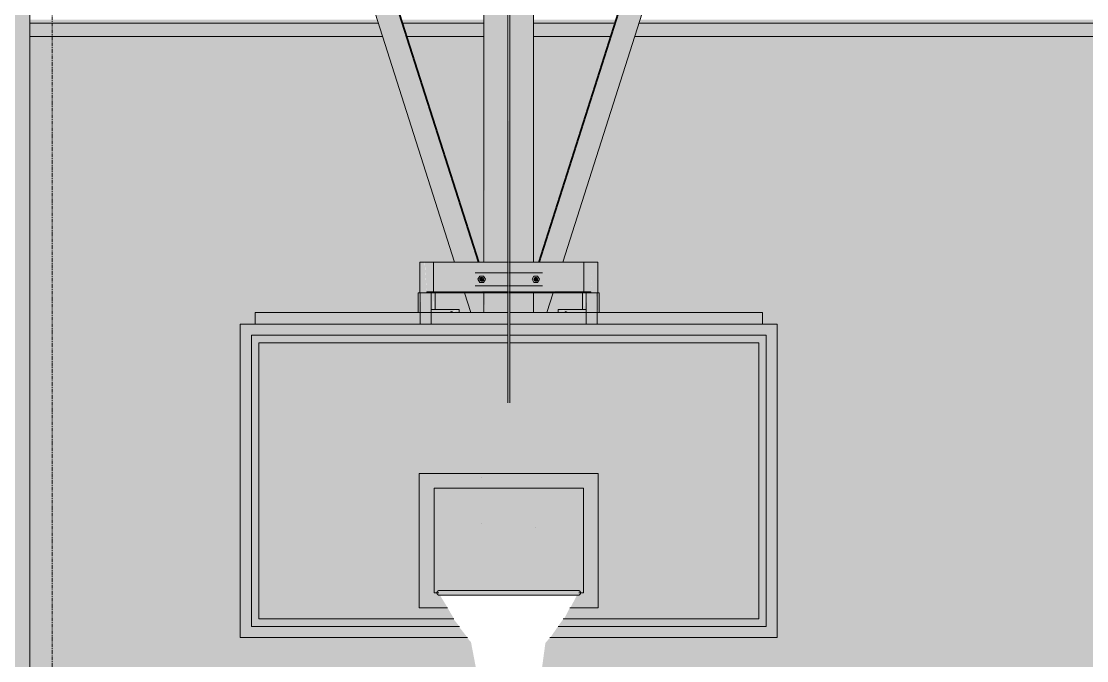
# Model space of a CAD drawing. Header units: inches. Extents: x -55396 to -733, y -290 to 853.
# Drawn here: x -13580.1 to -13437.3, y 110.9 to 196.6 of the extents above; entities that cross this region are included whole.
import ezdxf

# ---------------------------------------------------------------- set-up
doc = ezdxf.new("R2010")
doc.units = ezdxf.units.IN
doc.header["$MEASUREMENT"] = 0
doc.linetypes.add('Grid Line 1_2_', pattern=[0.875, 0.5, -0.125, 0.125, -0.125])
for name, color, linetype, lineweight in [('A-WALL-PATT', 111, 'Continuous', 25), ('L-SITE-WALL', 31, 'Continuous', 9), ('Q-SPCQ', 91, 'Continuous', 9), ('S-BEAM', 12, 'Continuous', 9), ('S-GRID', 1, 'Continuous', 9)]:
    doc.layers.add(name, color=color, linetype=linetype, lineweight=lineweight)
pattern_1 = [(90, (-37026.9, -1108), (-193, -193), [48, -145]), (180, (-37026.9, -1108), (-2e-14, -193), [96.25, -96.75]), (270, (-37123.16, -1060), (-193, -193), [48, -145]), (180, (-37026.9, -1060), (-2e-14, -193), [96.25, -96.75]), (270, (-37123.4, -1060), (-193, -193), [48, -145]), (180, (-37123.4, -1060), (-2e-14, -193), [96.25, -96.75]), (90, (-37219.66, -1108), (-193, -193), [48, -145]), (180, (-37123.4, -1108), (-2e-14, -193), [96.25, -96.75]), (90, (-37074.9, -1059.75), (-193, -193), [48, -145]), (180, (-37026.66, -1059.75), (-2e-14, -193), [48.25, -144.75]), (180, (-37026.66, -1011.75), (-2e-14, -193), [48.25, -144.75]), (90, (-37171.4, -1059.75), (-193, -193), [48, -145]), (180, (-37075.16, -1059.75), (-2e-14, -193), [96.25, -96.75]), (270, (-37075.16, -1011.75), (-193, -193), [48, -145]), (180, (-37075.16, -1011.75), (-2e-14, -193), [96.25, -96.75]), (180, (-37171.66, -1059.75), (-2e-14, -193), [48, -145]), (270, (-37171.66, -1011.75), (-193, -193), [48, -145]), (180, (-37171.66, -1011.75), (-2e-14, -193), [48, -145]), (90, (-37026.9, -1011.5), (-193, -193), [48, -145]), (180, (-37026.9, -1011.5), (-2e-14, -193), [96.25, -96.75]), (270, (-37123.16, -963.5), (-193, -193), [48, -145]), (180, (-37026.9, -963.5), (-2e-14, -193), [96.25, -96.75]), (270, (-37123.4, -963.5), (-193, -193), [48, -145]), (180, (-37123.4, -963.5), (-2e-14, -193), [96.25, -96.75]), (270, (-37219.66, -963.5), (-193, -193), [48, -145]), (180, (-37123.4, -1011.5), (-2e-14, -193), [96.25, -96.75]), (90, (-37074.9, -963.25), (-193, -193), [48, -145]), (180, (-37026.66, -963.25), (-2e-14, -193), [48.25, -144.75]), (180, (-37026.66, -915.25), (-2e-14, -193), [48.25, -144.75]), (90, (-37171.4, -963.25), (-193, -193), [48, -145]), (180, (-37075.16, -963.25), (-2e-14, -193), [96.25, -96.75]), (270, (-37075.16, -915.25), (-193, -193), [48, -145]), (180, (-37075.16, -915.25), (-2e-14, -193), [96.25, -96.75]), (180, (-37171.66, -963.25), (-2e-14, -193), [48, -145]), (270, (-37171.66, -915.25), (-193, -193), [48, -145]), (180, (-37171.66, -915.25), (-2e-14, -193), [48, -145])]

# ---------------------------------------------------------------- blocks, each defined once
blk = doc.blocks.new('Basketball_Backstop-Performance_Sports_Systems-3103-Ceiling_Hung - 27_-0_ to 27_-11 7_8_-652462-Section 6')
at = {"layer": 'Q-SPCQ'}
h = blk.add_hatch(color=256, dxfattribs=at)
h.paths.add_polyline_path([(-25625.39, 157.56), (-25625.39, 160.19), (-25628.11, 160.19), (-25627.27, 157.56)], flags=0)
h.paths.add_polyline_path([(-25626.29, 164.31), (-25663.62, 281.37), (-25665.19, 281.37), (-25666.61, 280.92), (-25629.43, 164.31)], flags=0)
for points in [[(-25626.29, 164.31), (-25626.15, 164.31), (-25663.49, 281.37), (-25663.62, 281.37), (-25626.29, 164.31)], [(-25618.19, 164.31), (-25618.06, 164.31), (-25580.73, 281.37), (-25580.86, 281.37), (-25618.19, 164.31)], [(-25622.17, 145.86), (-25622.06, 145.96), (-25622.04, 146.07), (-25622.11, 208.89), (-25622.17, 208.88), (-25622.17, 149.67)], [(-25625.92, 161.78), (-25625.62, 161.82), (-25625.58, 162.12), (-25625.92, 162.22), (-25626.02, 162.12)], [(-25618.55, 161.75), (-25618.33, 161.87), (-25618.3, 162), (-25618.48, 162.24), (-25618.73, 162.18), (-25618.8, 162), (-25618.73, 161.82)], [(-25634.29, 157.56), (-25634.05, 157.56), (-25634.11, 160.19), (-25634.3, 160.19), (-25634.3, 157.56)], [(-25634.04, 157.56), (-25633.92, 157.56), (-25633.99, 160.19), (-25634.05, 160.19), (-25634.05, 157.56)], [(-25633.92, 157.56), (-25632.67, 157.56), (-25632.67, 160.19), (-25633.92, 160.19), (-25633.92, 159.43)], [(-25632.67, 157.56), (-25632.55, 157.62), (-25632.61, 160.19), (-25632.67, 160.19), (-25632.67, 159.43)], [(-25632.3, 157.94), (-25632.3, 160.19), (-25632.55, 160.19), (-25632.55, 157.94)], [(-25632.06, 157.94), (-25632.05, 157.94), (-25632.12, 160.19), (-25632.3, 160.19), (-25632.22, 157.94), (-25632.06, 157.94)], [(-25612.1, 157.94), (-25612.05, 157.94), (-25612.11, 160.19), (-25612.3, 160.19), (-25612.22, 157.94), (-25612.11, 157.94)], [(-25612.05, 157.94), (-25611.8, 157.94), (-25611.8, 160.19), (-25612.05, 160.19), (-25612.05, 159.43)], [(-25611.67, 157.56), (-25611.74, 160.19), (-25611.8, 160.19), (-25611.73, 157.56), (-25611.7, 157.56)], [(-25610.42, 157.56), (-25610.42, 160.19), (-25611.67, 160.19), (-25611.67, 157.56)], [(-25610.3, 157.56), (-25610.3, 157.56), (-25610.36, 160.19), (-25610.42, 160.19), (-25610.36, 157.56), (-25610.31, 157.56)], [(-25610.06, 157.56), (-25610.05, 157.56), (-25610.12, 160.19), (-25610.3, 160.19), (-25610.22, 157.56), (-25610.08, 157.56)], [(-25612.79, 120), (-25612.59, 120.16), (-25612.85, 120.27), (-25613.29, 120.31), (-25614.04, 120.26), (-25617.03, 120.28), (-25617.03, 120.25), (-25619.2, 120.31), (-25621.09, 120.26), (-25623.18, 120.31), (-25625.37, 120.28), (-25626.98, 120.31), (-25629.85, 120.3), (-25631.5, 120.27), (-25631.76, 120.16), (-25631.5, 120), (-25612.85, 120)], [(-25621.17, 119.69), (-25618.26, 119.71), (-25616.56, 119.71), (-25613.51, 119.69), (-25612.85, 119.73), (-25612.59, 119.84), (-25612.85, 120), (-25631.56, 120), (-25631.76, 119.84), (-25631.5, 119.73), (-25631, 119.69), (-25629.52, 119.72), (-25627.32, 119.72), (-25625.2, 119.69), (-25625.15, 119.69), (-25623.26, 119.74), (-25621.22, 119.69)]]:
    blk.add_hatch(color=256, dxfattribs=at).paths.add_polyline_path(points, flags=0)
h = blk.add_hatch(color=256, dxfattribs=at)
h.paths.add_polyline_path([(-25622.39, 157.56), (-25622.29, 157.56), (-25622.29, 160.19), (-25625.39, 160.19), (-25625.37, 157.56), (-25623.03, 157.56)], flags=0)
h.paths.add_polyline_path([(-25622.04, 157.56), (-25618.96, 157.56), (-25618.97, 160.19), (-25622.04, 160.19), (-25622.04, 159.43)], flags=0)
h.paths.add_polyline_path([(-25621.57, 164.31), (-25618.86, 164.31), (-25618.94, 224.79), (-25619.94, 224.75), (-25622.01, 224.75), (-25621.98, 213.06), (-25621.67, 213.06), (-25621.67, 211.92), (-25621.79, 211.92), (-25621.79, 211.69), (-25621.67, 211.64), (-25621.67, 210.67), (-25621.23, 210.67), (-25621.23, 210.42), (-25621.11, 210.36), (-25621.11, 209.94), (-25621.23, 209.94), (-25621.32, 209.7), (-25621.67, 209.64), (-25621.67, 208.57), (-25621.79, 208.57), (-25621.86, 208.56), (-25621.98, 208.56), (-25622.04, 164.31)], flags=0)
h.paths.add_polyline_path([(-25622.36, 208.88), (-25622.29, 209.12), (-25622.36, 209.06)], flags=0)
h.paths.add_polyline_path([(-25623.32, 224.76), (-25623.66, 224.79), (-25623.48, 224.77)], flags=0)
h.paths.add_polyline_path([(-25625.37, 164.31), (-25622.29, 164.31), (-25622.36, 208.56), (-25622.48, 208.57), (-25622.54, 208.57), (-25622.67, 208.57), (-25622.67, 209.75), (-25623.11, 209.75), (-25623.11, 209.94), (-25623.23, 210.01), (-25623.23, 210.42), (-25623.11, 210.42), (-25623.03, 210.62), (-25622.67, 210.7), (-25622.67, 211.69), (-25622.54, 211.69), (-25622.54, 211.92), (-25622.67, 211.92), (-25622.67, 213.06), (-25622.36, 213.14), (-25622.33, 224.75), (-25625.49, 224.75), (-25625.41, 164.31), (-25625.39, 164.31)], flags=0)
h.paths.add_polyline_path([(-25621.86, 210.42), (-25621.79, 210.42), (-25621.86, 210.67)], flags=0)
h.paths.add_polyline_path([(-25622.36, 210.93), (-25622.33, 210.94), (-25622.36, 210.94)], flags=0)
h.paths.add_polyline_path([(-25622.01, 211.46), (-25621.98, 211.51), (-25622.01, 211.48)], flags=0)
h.paths.add_polyline_path([(-25622.61, 213.77), (-25622.58, 213.93), (-25622.39, 213.83)], flags=0)
h.paths.add_polyline_path([(-25621.02, 225.24), (-25620.87, 225.2), (-25620.88, 225.23)], flags=0)
h.paths.add_polyline_path([(-25619.8, 225.19), (-25618.86, 225.25), (-25618.86, 281.37), (-25621.23, 281.29), (-25621.23, 281.18), (-25621.11, 281.11), (-25621.11, 280.7), (-25621.23, 280.7), (-25621.32, 280.45), (-25621.67, 280.45), (-25621.67, 279.24), (-25621.23, 279.24), (-25621.23, 278.99), (-25621.11, 278.93), (-25621.11, 278.51), (-25621.23, 278.51), (-25621.32, 278.26), (-25621.67, 278.21), (-25621.67, 277.14), (-25621.79, 277.14), (-25621.86, 277.13), (-25621.98, 277.13), (-25622.01, 225.25), (-25619.83, 225.2)], flags=0)
h.paths.add_polyline_path([(-25622.36, 277.45), (-25622.33, 277.63), (-25622.36, 277.63)], flags=0)
h.paths.add_polyline_path([(-25623.66, 225.19), (-25622.33, 225.25), (-25622.36, 277.13), (-25622.48, 277.14), (-25622.54, 277.14), (-25622.67, 277.14), (-25622.67, 278.31), (-25623.11, 278.31), (-25623.11, 278.51), (-25623.23, 278.57), (-25623.23, 278.99), (-25623.11, 279.06), (-25623.02, 279.19), (-25622.67, 279.19), (-25622.67, 280.43), (-25623.11, 280.43), (-25623.11, 280.7), (-25623.23, 280.76), (-25623.23, 281.18), (-25623.11, 281.19), (-25623.11, 281.37), (-25625.49, 281.37), (-25625.45, 225.23), (-25624.85, 225.23), (-25623.56, 225.2)], flags=0)
h.paths.add_polyline_path([(-25622.54, 278.99), (-25622.48, 279.06), (-25622.54, 278.99)], flags=0)
h.paths.add_polyline_path([(-25621.86, 278.99), (-25621.79, 279.06), (-25621.86, 279.06)], flags=0)
h.paths.add_polyline_path([(-25622.36, 279.5), (-25622.32, 279.58), (-25622.36, 279.51)], flags=0)
h.paths.add_polyline_path([(-25622.02, 280.02), (-25621.98, 280.08), (-25622.02, 280.05)], flags=0)
h = blk.add_hatch(color=256, dxfattribs=at)
h.paths.add_polyline_path([(-25617.08, 157.56), (-25616.24, 160.19), (-25618.96, 160.19), (-25618.96, 157.56)], flags=0)
h.paths.add_polyline_path([(-25618.06, 164.31), (-25614.92, 164.31), (-25577.74, 280.92), (-25579.16, 281.37), (-25580.73, 281.37), (-25618.06, 164.31)], flags=0)
h = blk.add_hatch(color=256, dxfattribs=at)
h.paths.add_polyline_path([(-25622.17, 208.89), (-25622.23, 209.06), (-25622.23, 209.01), (-25622.17, 208.9)], flags=0)
h.paths.add_polyline_path([(-25622.17, 145.86), (-25622.23, 208.89), (-25622.29, 208.88), (-25622.23, 145.88), (-25622.2, 145.86)], flags=0)
h = blk.add_hatch(color=256, dxfattribs=at)
h.paths.add_polyline_path([(-25633.42, 164.31), (-25633.17, 160.31), (-25632.24, 160.31), (-25632.27, 164.31), (-25633.17, 164.31)], flags=0)
h.paths.add_polyline_path([(-25634.01, 160.19), (-25633.17, 160.19), (-25633.45, 164.31), (-25634.11, 164.31), (-25634.03, 160.19)], flags=0)
h = blk.add_hatch(color=256, dxfattribs=at)
h.paths.add_polyline_path([(-25612.11, 160.44), (-25612.11, 164.31), (-25622.04, 164.31), (-25622.04, 160.44), (-25612.24, 160.44)], flags=0)
h.paths.add_polyline_path([(-25629.52, 160.44), (-25622.29, 160.44), (-25622.29, 164.31), (-25632.24, 164.31), (-25632.24, 160.44)], flags=0)
h.paths.add_polyline_path([(-25618.3, 161.56), (-25618.3, 161.89), (-25618.04, 162), (-25618.19, 161.75)], flags=0)
h.paths.add_polyline_path([(-25618.77, 161.56), (-25618.73, 161.62), (-25618.55, 161.75), (-25618.33, 161.56)], flags=0)
h.paths.add_polyline_path([(-25625.55, 161.56), (-25626.02, 161.59), (-25625.8, 161.75), (-25625.58, 161.59)], flags=0)
h.paths.add_polyline_path([(-25625.58, 162.12), (-25625.62, 161.82), (-25625.94, 161.84), (-25626.02, 162.12), (-25625.85, 162.2)], flags=0)
h.paths.add_polyline_path([(-25626.3, 162), (-25626.02, 161.87), (-25626.05, 161.56), (-25626.16, 161.75)], flags=0)
h.paths.add_polyline_path([(-25626.05, 162.44), (-25626.02, 162.12), (-25626.3, 162), (-25626.16, 162.25)], flags=0)
h.paths.add_polyline_path([(-25625.55, 162.44), (-25625.8, 162.25), (-25626.02, 162.44), (-25625.58, 162.44)], flags=0)
h.paths.add_polyline_path([(-25625.29, 162), (-25625.58, 162.12), (-25625.55, 162.44), (-25625.44, 162.25)], flags=0)
h.paths.add_polyline_path([(-25625.55, 161.56), (-25625.58, 161.87), (-25625.29, 162), (-25625.44, 161.75)], flags=0)
h.paths.add_polyline_path([(-25619.05, 162), (-25618.8, 162.42), (-25618.8, 162.11), (-25618.96, 162.04)], flags=0)
h.paths.add_polyline_path([(-25618.8, 161.56), (-25619.05, 162), (-25618.77, 161.82), (-25618.78, 161.75)], flags=0)
h.paths.add_polyline_path([(-25618.55, 161.75), (-25618.77, 161.92), (-25618.77, 162.08), (-25618.73, 162.18), (-25618.48, 162.24), (-25618.3, 162), (-25618.42, 161.82), (-25618.52, 161.77)], flags=0)
h.paths.add_polyline_path([(-25618.3, 162.44), (-25618.55, 162.25), (-25618.77, 162.44), (-25618.33, 162.44)], flags=0)
h.paths.add_polyline_path([(-25618.04, 162), (-25618.33, 162.12), (-25618.3, 162.44), (-25618.19, 162.25)], flags=0)
h = blk.add_hatch(color=256, dxfattribs=at)
h.paths.add_polyline_path([(-25610.93, 164.31), (-25612.11, 164.31), (-25612.08, 160.31), (-25611.17, 160.31)], flags=0)
h.paths.add_polyline_path([(-25610.27, 160.19), (-25610.24, 160.19), (-25610.32, 164.31), (-25610.93, 164.31), (-25611.17, 160.19), (-25610.3, 160.19)], flags=0)
h = blk.add_hatch(color=256, dxfattribs=at)
h.paths.add_polyline_path([(-25618.3, 162.44), (-25618.8, 162.44), (-25618.55, 162.25)], flags=0)
h.paths.add_polyline_path([(-25618.04, 162), (-25618.3, 162.42), (-25618.3, 162.11)], flags=0)
h.paths.add_polyline_path([(-25618.3, 161.56), (-25618.04, 162), (-25618.33, 161.82), (-25618.3, 161.58)], flags=0)
h.paths.add_polyline_path([(-25618.3, 161.56), (-25618.55, 161.75), (-25618.73, 161.56), (-25618.33, 161.56)], flags=0)
h.paths.add_polyline_path([(-25626.05, 161.56), (-25625.55, 161.56), (-25625.8, 161.75)], flags=0)
h.paths.add_polyline_path([(-25626.05, 162.44), (-25625.8, 162.25), (-25625.55, 162.44)], flags=0)
h.paths.add_polyline_path([(-25626.3, 162), (-25626.02, 162.12), (-25626.05, 162.44), (-25626.23, 162.12)], flags=0)
h.paths.add_polyline_path([(-25626.05, 161.56), (-25626.02, 161.87), (-25626.3, 162), (-25626.18, 161.78)], flags=0)
h.paths.add_polyline_path([(-25618.8, 161.56), (-25618.8, 161.89), (-25619.05, 162), (-25618.95, 161.82)], flags=0)
h.paths.add_polyline_path([(-25625.55, 161.56), (-25625.29, 162), (-25625.58, 161.87), (-25625.57, 161.78)], flags=0)
h.paths.add_polyline_path([(-25619.05, 162), (-25618.77, 162.16), (-25618.8, 162.44), (-25619.02, 162.06)], flags=0)
h.paths.add_polyline_path([(-25625.29, 162), (-25625.55, 162.44), (-25625.58, 162.12)], flags=0)
h = blk.add_hatch(color=256, dxfattribs=at)
h.paths.add_polyline_path([(-25632.06, 160.19), (-25622.29, 160.19), (-25622.29, 160.31), (-25633.17, 160.31), (-25633.17, 160.19), (-25632.06, 160.19)], flags=0)
h.paths.add_polyline_path([(-25622.04, 160.19), (-25611.17, 160.19), (-25611.17, 160.31), (-25622.04, 160.31)], flags=0)
h = blk.add_hatch(color=256, dxfattribs=at)
h.paths.add_polyline_path([(-25620.88, 160.31), (-25612.11, 160.38), (-25612.11, 160.44), (-25622.04, 160.36), (-25622.04, 160.31)], flags=0)
h.paths.add_polyline_path([(-25625.2, 160.31), (-25622.29, 160.39), (-25622.29, 160.44), (-25632.24, 160.35), (-25632.24, 160.31), (-25629.52, 160.31)], flags=0)
h = blk.add_hatch(color=256, dxfattribs=at)
h.paths.add_polyline_path([(-25656.17, 156), (-25622.29, 156), (-25622.29, 157.56), (-25656.17, 157.56)], flags=0)
h.paths.add_polyline_path([(-25593.09, 156), (-25588.17, 156), (-25588.17, 157.56), (-25622.04, 157.56), (-25622.04, 156), (-25594.17, 156)], flags=0)
h = blk.add_hatch(color=256, dxfattribs=at)
h.paths.add_polyline_path([(-25628.8, 157.94), (-25629.68, 157.62), (-25629.52, 157.56), (-25628.8, 157.56)], flags=0)
h.paths.add_polyline_path([(-25632.55, 157.56), (-25629.98, 157.62), (-25629.89, 157.68), (-25628.8, 157.94), (-25632.55, 157.94)], flags=0)
h.paths.add_polyline_path([(-25611.8, 157.56), (-25611.8, 157.94), (-25615.55, 157.94), (-25613.8, 157.56), (-25612.24, 157.56)], flags=0)
h.paths.add_polyline_path([(-25614.71, 157.56), (-25614.57, 157.68), (-25615.55, 157.94), (-25615.55, 157.56), (-25614.8, 157.56)], flags=0)
h = blk.add_hatch(color=256, dxfattribs=at)
h.paths.add_polyline_path([(-25658.17, 114), (-25627.7, 114), (-25628.87, 115.5), (-25656.67, 115.5), (-25656.67, 154.5), (-25622.29, 154.55), (-25622.29, 156), (-25658.17, 156), (-25658.17, 115.49)], flags=0)
h.paths.add_polyline_path([(-25612.24, 114), (-25586.17, 114), (-25586.17, 156), (-25622.04, 156), (-25622.04, 154.5), (-25587.67, 154.5), (-25587.67, 115.5), (-25615.58, 115.49), (-25616.6, 114), (-25614.7, 114)], flags=0)
h = blk.add_hatch(color=256, dxfattribs=at)
h.paths.add_polyline_path([(-25612.24, 115.5), (-25587.67, 115.5), (-25587.67, 154.5), (-25622.04, 154.5), (-25622.04, 153.5), (-25588.67, 153.5), (-25588.67, 116.5), (-25614.86, 116.5), (-25615.57, 115.5), (-25613.93, 115.5)], flags=0)
h.paths.add_polyline_path([(-25633.84, 115.5), (-25628.78, 115.5), (-25629.59, 116.5), (-25655.67, 116.5), (-25655.67, 153.5), (-25622.29, 153.5), (-25622.29, 154.5), (-25656.67, 154.5), (-25656.67, 115.5), (-25638.16, 115.5)], flags=0)
h.paths.add_polyline_path([(-25630.5, 118), (-25630.37, 118.01), (-25631.42, 119.72), (-25631.61, 119.78), (-25631.76, 119.84), (-25631.56, 120), (-25632.17, 120), (-25632.17, 134), (-25612.17, 134), (-25612.24, 120), (-25612.73, 119.95), (-25612.59, 119.84), (-25613.09, 119.58), (-25613.9, 118), (-25610.17, 118), (-25610.17, 136), (-25634.17, 136), (-25634.17, 118), (-25630.56, 118)], flags=0)
h = blk.add_hatch(color=256, dxfattribs=at)
h.paths.add_polyline_path([(-25655.67, 116.5), (-25629.52, 116.54), (-25630, 117.35), (-25630.37, 118), (-25634.17, 118), (-25634.17, 136), (-25610.17, 136), (-25610.17, 118), (-25613.98, 118), (-25614.76, 116.5), (-25588.67, 116.5), (-25588.67, 153.5), (-25622.04, 153.5), (-25622.11, 145.88), (-25622.23, 145.88), (-25622.29, 146.07), (-25622.29, 153.5), (-25655.67, 153.5), (-25655.67, 125.25)], flags=0)
h.paths.add_polyline_path([(-25612.59, 120), (-25612.17, 120), (-25612.24, 134), (-25632.17, 134), (-25632.17, 120), (-25631.56, 120), (-25631.76, 120.16), (-25631.25, 120.29), (-25630.24, 120.31), (-25618.27, 120.31), (-25612.79, 120.24), (-25612.64, 120.12), (-25612.72, 120)], flags=0)
for p, q in [((-25626.29, 164.31), (-25663.62, 281.37)), ((-25626.15, 164.31), (-25663.49, 281.37)), ((-25580.86, 281.37), (-25618.19, 164.31)), ((-25618.06, 164.31), (-25580.73, 281.37)), ((-25629.43, 164.31), (-25666.61, 280.92)), ((-25614.92, 164.31), (-25577.74, 280.92)), ((-25625.49, 224.84), (-25625.49, 164.31)), ((-25618.86, 164.31), (-25618.86, 224.84)), ((-25622.29, 208.89), (-25622.29, 145.46)), ((-25622.04, 145.46), (-25622.04, 208.89)), ((-25634.11, 164.31), (-25634.11, 160.19)), ((-25634.11, 164.31), (-25632.24, 164.31)), ((-25632.24, 160.31), (-25632.24, 164.31)), ((-25622.22, 164.31), (-25632.24, 164.31)), ((-25612.11, 164.31), (-25622.12, 164.31)), ((-25612.11, 164.31), (-25612.11, 160.31)), ((-25612.11, 164.31), (-25610.24, 164.31)), ((-25610.24, 160.19), (-25610.24, 164.31)), ((-25622.22, 162.87), (-25626.67, 162.87)), ((-25617.67, 162.87), (-25622.12, 162.87)), ((-25626.05, 162.44), (-25626.3, 162)), ((-25626.3, 162), (-25626.05, 161.56)), ((-25625.55, 162.44), (-25626.05, 162.44)), ((-25626.05, 161.56), (-25625.55, 161.56)), ((-25625.29, 162), (-25625.55, 162.44)), ((-25625.55, 161.56), (-25625.29, 162)), ((-25618.8, 162.44), (-25619.05, 162)), ((-25619.05, 162), (-25618.8, 161.56)), ((-25618.3, 162.44), (-25618.8, 162.44)), ((-25618.8, 161.56), (-25618.3, 161.56)), ((-25618.04, 162), (-25618.3, 162.44)), ((-25618.3, 161.56), (-25618.04, 162)), ((-25634.3, 160.19), (-25634.3, 157.56)), ((-25634.3, 160.19), (-25634.05, 160.19)), ((-25634.05, 160.19), (-25634.05, 156)), ((-25634.05, 160.19), (-25633.92, 160.19)), ((-25633.92, 160.19), (-25632.67, 160.19)), ((-25633.17, 160.19), (-25633.17, 160.31)), ((-25622.22, 160.31), (-25633.17, 160.31)), ((-25632.67, 160.19), (-25632.55, 160.19)), ((-25632.57, 160.19), (-25632.3, 160.19)), ((-25632.55, 156), (-25632.55, 160.19)), ((-25632.3, 160.19), (-25632.06, 160.19)), ((-25622.22, 160.19), (-25632.06, 160.19)), ((-25632.05, 157.94), (-25632.05, 160.19)), ((-25627.27, 157.56), (-25628.11, 160.19)), ((-25626.67, 161.12), (-25622.22, 161.12)), ((-25625.49, 160.19), (-25625.49, 157.56)), ((-25622.12, 161.12), (-25617.67, 161.12)), ((-25611.17, 160.31), (-25622.12, 160.31)), ((-25612.29, 160.19), (-25622.12, 160.19)), ((-25618.86, 157.56), (-25618.86, 160.19)), ((-25617.08, 157.56), (-25616.24, 160.19)), ((-25612.3, 160.19), (-25612.3, 157.94)), ((-25612.29, 160.19), (-25612.05, 160.19)), ((-25612.05, 160.19), (-25611.78, 160.19)), ((-25611.8, 160.19), (-25611.8, 156)), ((-25611.8, 160.19), (-25611.67, 160.19)), ((-25611.67, 160.19), (-25610.42, 160.19)), ((-25611.17, 160.31), (-25611.17, 160.19)), ((-25610.42, 160.19), (-25610.3, 160.19)), ((-25610.3, 160.19), (-25610.05, 160.19)), ((-25610.3, 156), (-25610.3, 160.19)), ((-25610.05, 157.56), (-25610.05, 160.19)), ((-25656.17, 156), (-25656.17, 157.56)), ((-25656.17, 157.56), (-25622.25, 157.56)), ((-25628.8, 157.94), (-25632.55, 157.94)), ((-25632.55, 157.94), (-25632.55, 157.56)), ((-25628.8, 157.56), (-25628.8, 157.94)), ((-25622.09, 157.56), (-25588.17, 157.56)), ((-25615.55, 157.94), (-25615.55, 157.56)), ((-25611.8, 157.94), (-25615.55, 157.94)), ((-25611.8, 157.56), (-25611.8, 157.94)), ((-25588.17, 157.56), (-25588.17, 156)), ((-25622.25, 156), (-25658.17, 156)), ((-25658.17, 156), (-25658.17, 114)), ((-25586.17, 156), (-25622.09, 156)), ((-25586.17, 114), (-25586.17, 156)), ((-25656.67, 115.5), (-25656.67, 154.5)), ((-25656.67, 154.5), (-25622.25, 154.5)), ((-25622.25, 154.5), (-25656.67, 154.5)), ((-25656.67, 154.5), (-25656.67, 115.5)), ((-25622.09, 154.5), (-25587.67, 154.5)), ((-25587.67, 154.5), (-25622.09, 154.5)), ((-25587.67, 154.5), (-25587.67, 115.5)), ((-25587.67, 115.5), (-25587.67, 154.5)), ((-25622.25, 153.5), (-25655.67, 153.5)), ((-25655.67, 153.5), (-25655.67, 116.5)), ((-25655.67, 116.5), (-25655.67, 153.5)), ((-25655.67, 153.5), (-25622.25, 153.5)), ((-25588.67, 153.5), (-25622.09, 153.5)), ((-25622.09, 153.5), (-25588.67, 153.5)), ((-25588.67, 116.5), (-25588.67, 153.5)), ((-25588.67, 153.5), (-25588.67, 116.5)), ((-25634.17, 118), (-25634.17, 136)), ((-25634.17, 136), (-25610.17, 136)), ((-25610.17, 136), (-25634.17, 136)), ((-25634.17, 136), (-25634.17, 118)), ((-25618.56, 135.94), (-25618.55, 135.94)), ((-25610.17, 136), (-25610.17, 118)), ((-25610.17, 118), (-25610.17, 136)), ((-25625.79, 135.44), (-25625.8, 135.44)), ((-25612.17, 134), (-25632.17, 134)), ((-25632.17, 134), (-25632.17, 120)), ((-25632.17, 120), (-25632.17, 134)), ((-25632.17, 134), (-25612.17, 134)), ((-25612.17, 120), (-25612.17, 134)), ((-25612.17, 134), (-25612.17, 120)), ((-25625.79, 129.25), (-25625.8, 129.25)), ((-25618.56, 128.75), (-25618.55, 128.75)), ((-25632.17, 120), (-25631.56, 120)), ((-25631.56, 120), (-25632.17, 120)), ((-25626.67, 120.31), (-25625.3, 120.31)), ((-25625.42, 120.31), (-25625.67, 120.31)), ((-25625.67, 120.3), (-25625.67, 120.31)), ((-25625.3, 120.31), (-25619.05, 120.31)), ((-25619.05, 120.31), (-25617.67, 120.31)), ((-25618.67, 120.31), (-25618.92, 120.31)), ((-25618.67, 120.31), (-25618.67, 120.3)), ((-25612.79, 120), (-25612.17, 120)), ((-25612.17, 120), (-25612.79, 120)), ((-25630.37, 118), (-25634.17, 118)), ((-25634.17, 118), (-25630.37, 118)), ((-25610.17, 118), (-25613.98, 118)), ((-25613.98, 118), (-25610.17, 118)), ((-25655.67, 116.5), (-25629.52, 116.5)), ((-25629.52, 116.5), (-25655.67, 116.5)), ((-25614.86, 116.5), (-25588.67, 116.5)), ((-25588.67, 116.5), (-25614.86, 116.5)), ((-25628.78, 115.5), (-25656.67, 115.5)), ((-25656.67, 115.5), (-25628.78, 115.5)), ((-25587.67, 115.5), (-25615.57, 115.5)), ((-25615.57, 115.5), (-25587.67, 115.5)), ((-25658.17, 114), (-25627.69, 114)), ((-25616.65, 114), (-25586.17, 114))]:
    blk.add_line(p, q, dxfattribs=at)
at = {"layer": 'Q-SPCQ', "flags": 128}
for points in [[(-25625.86, 162.24), (-25625.85, 162.24), (-25625.84, 162.25), (-25625.83, 162.25), (-25625.82, 162.25), (-25625.81, 162.25), (-25625.8, 162.25), (-25625.8, 162.25)], [(-25625.8, 161.75), (-25625.81, 161.75), (-25625.82, 161.75), (-25625.83, 161.75), (-25625.84, 161.75), (-25625.85, 161.75), (-25625.86, 161.76)], [(-25625.8, 162.25), (-25625.8, 162.25), (-25625.79, 162.25), (-25625.77, 162.25)], [(-25625.78, 161.75), (-25625.79, 161.75), (-25625.8, 161.75), (-25625.8, 161.75)], [(-25618.57, 162.25), (-25618.56, 162.25), (-25618.55, 162.25), (-25618.55, 162.25)], [(-25618.55, 161.75), (-25618.55, 161.75), (-25618.56, 161.75)], [(-25618.55, 162.25), (-25618.54, 162.25), (-25618.53, 162.25), (-25618.52, 162.25), (-25618.51, 162.25), (-25618.5, 162.25), (-25618.49, 162.24)], [(-25618.51, 161.75), (-25618.52, 161.75), (-25618.53, 161.75), (-25618.54, 161.75), (-25618.55, 161.75), (-25618.55, 161.75)], [(-25631.8, 120), (-25631.8, 120.01), (-25631.8, 120.02), (-25631.8, 120.04), (-25631.79, 120.05), (-25631.79, 120.06), (-25631.79, 120.07), (-25631.79, 120.09), (-25631.78, 120.1), (-25631.78, 120.11), (-25631.77, 120.12), (-25631.77, 120.13), (-25631.76, 120.14), (-25631.76, 120.16), (-25631.75, 120.17), (-25631.74, 120.18), (-25631.74, 120.19), (-25631.73, 120.2), (-25631.72, 120.21), (-25631.71, 120.22), (-25631.7, 120.22), (-25631.7, 120.23), (-25631.69, 120.24), (-25631.68, 120.25), (-25631.67, 120.26), (-25631.66, 120.26), (-25631.64, 120.27), (-25631.63, 120.28), (-25631.62, 120.28), (-25631.61, 120.29), (-25631.6, 120.29), (-25631.59, 120.3), (-25631.58, 120.3), (-25631.56, 120.3), (-25631.55, 120.31), (-25631.54, 120.31), (-25631.53, 120.31), (-25631.51, 120.31), (-25631.5, 120.31), (-25631.49, 120.31), (-25631.49, 120.31)], [(-25631.49, 119.69), (-25631.5, 119.69), (-25631.51, 119.69), (-25631.52, 119.69), (-25631.54, 119.69), (-25631.55, 119.69), (-25631.56, 119.7), (-25631.57, 119.7), (-25631.58, 119.7), (-25631.6, 119.71), (-25631.61, 119.71), (-25631.62, 119.72), (-25631.63, 119.72), (-25631.64, 119.73), (-25631.65, 119.74), (-25631.66, 119.74), (-25631.67, 119.75), (-25631.68, 119.76), (-25631.69, 119.77), (-25631.7, 119.77), (-25631.71, 119.78), (-25631.72, 119.79), (-25631.73, 119.8), (-25631.74, 119.81), (-25631.74, 119.82), (-25631.75, 119.83), (-25631.76, 119.84), (-25631.76, 119.85), (-25631.77, 119.86), (-25631.77, 119.88), (-25631.78, 119.89), (-25631.78, 119.9), (-25631.79, 119.91), (-25631.79, 119.92), (-25631.79, 119.93), (-25631.79, 119.95), (-25631.8, 119.96), (-25631.8, 119.97), (-25631.8, 119.98), (-25631.8, 120), (-25631.8, 120)], [(-25612.86, 120.31), (-25612.87, 120.31), (-25612.89, 120.31), (-25612.93, 120.31), (-25612.98, 120.31), (-25613.05, 120.31), (-25613.13, 120.31), (-25613.22, 120.31), (-25613.33, 120.31), (-25613.46, 120.31), (-25613.6, 120.31), (-25613.75, 120.31), (-25613.91, 120.31), (-25614.09, 120.31), (-25614.28, 120.31), (-25614.49, 120.31), (-25614.7, 120.31), (-25614.93, 120.31), (-25615.17, 120.31), (-25615.42, 120.31), (-25615.69, 120.31), (-25615.96, 120.31), (-25616.24, 120.31), (-25616.53, 120.31), (-25616.83, 120.31), (-25617.14, 120.31), (-25617.46, 120.31), (-25617.78, 120.31), (-25618.12, 120.31), (-25618.46, 120.31), (-25618.8, 120.31), (-25619.15, 120.31), (-25619.5, 120.31), (-25619.86, 120.31), (-25620.23, 120.31), (-25620.59, 120.31), (-25620.96, 120.31), (-25621.33, 120.31), (-25621.7, 120.31), (-25622.07, 120.31), (-25622.45, 120.31), (-25622.82, 120.31), (-25623.19, 120.31), (-25623.56, 120.31), (-25623.93, 120.31), (-25624.29, 120.31), (-25624.65, 120.31), (-25625.01, 120.31), (-25625.36, 120.31), (-25625.71, 120.31), (-25626.05, 120.31), (-25626.38, 120.31), (-25626.71, 120.31), (-25627.04, 120.31), (-25627.35, 120.31), (-25627.65, 120.31), (-25627.95, 120.31), (-25628.24, 120.31), (-25628.52, 120.31), (-25628.78, 120.31), (-25629.04, 120.31), (-25629.29, 120.31), (-25629.52, 120.31), (-25629.74, 120.31), (-25629.96, 120.31), (-25630.15, 120.31), (-25630.34, 120.31), (-25630.51, 120.31), (-25630.67, 120.31), (-25630.82, 120.31), (-25630.95, 120.31), (-25631.07, 120.31), (-25631.17, 120.31), (-25631.26, 120.31), (-25631.33, 120.31), (-25631.39, 120.31), (-25631.44, 120.31), (-25631.47, 120.31), (-25631.48, 120.31), (-25631.49, 120.31)], [(-25631.49, 120.31), (-25631.48, 120.31), (-25631.46, 120.31), (-25631.42, 120.31), (-25631.37, 120.31), (-25631.3, 120.31), (-25631.22, 120.31), (-25631.12, 120.31), (-25631.01, 120.31), (-25630.89, 120.31), (-25630.75, 120.31), (-25630.6, 120.31), (-25630.43, 120.31), (-25630.26, 120.31), (-25630.06, 120.31), (-25629.86, 120.31), (-25629.64, 120.31), (-25629.42, 120.31), (-25629.18, 120.31), (-25628.92, 120.31), (-25628.66, 120.31), (-25628.39, 120.31), (-25628.11, 120.31), (-25627.82, 120.31), (-25627.51, 120.31), (-25627.21, 120.31), (-25626.89, 120.31), (-25626.56, 120.31), (-25626.23, 120.31), (-25625.89, 120.31), (-25625.55, 120.31), (-25625.2, 120.31), (-25624.84, 120.31), (-25624.49, 120.31), (-25624.12, 120.31), (-25623.76, 120.31), (-25623.39, 120.31), (-25623.02, 120.31), (-25622.65, 120.31), (-25622.27, 120.31), (-25621.9, 120.31), (-25621.53, 120.31), (-25621.16, 120.31), (-25620.79, 120.31), (-25620.42, 120.31), (-25620.06, 120.31), (-25619.7, 120.31), (-25619.34, 120.31), (-25618.99, 120.31), (-25618.64, 120.31), (-25618.3, 120.31), (-25617.96, 120.31), (-25617.63, 120.31), (-25617.31, 120.31), (-25617, 120.31), (-25616.69, 120.31), (-25616.4, 120.31), (-25616.11, 120.31), (-25615.83, 120.31), (-25615.56, 120.31), (-25615.31, 120.31), (-25615.06, 120.31), (-25614.83, 120.31), (-25614.6, 120.31), (-25614.39, 120.31), (-25614.19, 120.31), (-25614.01, 120.31), (-25613.84, 120.31), (-25613.68, 120.31), (-25613.53, 120.31), (-25613.4, 120.31), (-25613.28, 120.31), (-25613.18, 120.31), (-25613.09, 120.31), (-25613.01, 120.31), (-25612.95, 120.31), (-25612.91, 120.31), (-25612.88, 120.31), (-25612.86, 120.31), (-25612.86, 120.31)], [(-25612.86, 120.31), (-25612.85, 120.31), (-25612.84, 120.31), (-25612.82, 120.31), (-25612.81, 120.31), (-25612.8, 120.31), (-25612.79, 120.3), (-25612.78, 120.3), (-25612.76, 120.3), (-25612.75, 120.29), (-25612.74, 120.29), (-25612.73, 120.28), (-25612.72, 120.28), (-25612.71, 120.27), (-25612.7, 120.26), (-25612.68, 120.26), (-25612.67, 120.25), (-25612.66, 120.24), (-25612.66, 120.23), (-25612.65, 120.23), (-25612.64, 120.22), (-25612.63, 120.21), (-25612.62, 120.2), (-25612.61, 120.19), (-25612.61, 120.18), (-25612.6, 120.17), (-25612.59, 120.16), (-25612.59, 120.15), (-25612.58, 120.14), (-25612.57, 120.12), (-25612.57, 120.11), (-25612.57, 120.1), (-25612.56, 120.09), (-25612.56, 120.08), (-25612.56, 120.07), (-25612.55, 120.05), (-25612.55, 120.04), (-25612.55, 120.03), (-25612.55, 120.02), (-25612.55, 120), (-25612.55, 120)], [(-25612.55, 120), (-25612.55, 119.99), (-25612.55, 119.98), (-25612.55, 119.96), (-25612.55, 119.95), (-25612.56, 119.94), (-25612.56, 119.93), (-25612.56, 119.91), (-25612.56, 119.9), (-25612.57, 119.89), (-25612.57, 119.88), (-25612.58, 119.87), (-25612.58, 119.86), (-25612.59, 119.84), (-25612.6, 119.83), (-25612.6, 119.82), (-25612.61, 119.81), (-25612.62, 119.8), (-25612.63, 119.79), (-25612.63, 119.78), (-25612.64, 119.78), (-25612.65, 119.77), (-25612.66, 119.76), (-25612.67, 119.75), (-25612.68, 119.74), (-25612.69, 119.74), (-25612.7, 119.73), (-25612.71, 119.72), (-25612.73, 119.72), (-25612.74, 119.71), (-25612.75, 119.71), (-25612.76, 119.7), (-25612.77, 119.7), (-25612.78, 119.7), (-25612.8, 119.69), (-25612.81, 119.69), (-25612.82, 119.69), (-25612.83, 119.69), (-25612.85, 119.69), (-25612.86, 119.69), (-25612.86, 119.69)], [(-25631.49, 119.69), (-25631.48, 119.69), (-25631.46, 119.69), (-25631.42, 119.69), (-25631.37, 119.69), (-25631.3, 119.69), (-25631.22, 119.69), (-25631.12, 119.69), (-25631.01, 119.69), (-25630.89, 119.69), (-25630.75, 119.69), (-25630.6, 119.69), (-25630.43, 119.69), (-25630.26, 119.69), (-25630.06, 119.69), (-25629.86, 119.69), (-25629.64, 119.69), (-25629.42, 119.69), (-25629.18, 119.69), (-25628.92, 119.69), (-25628.66, 119.69), (-25628.39, 119.69), (-25628.11, 119.69), (-25627.82, 119.69), (-25627.51, 119.69), (-25627.21, 119.69), (-25626.89, 119.69), (-25626.56, 119.69), (-25626.23, 119.69), (-25625.89, 119.69), (-25625.55, 119.69), (-25625.2, 119.69), (-25624.84, 119.69), (-25624.49, 119.69), (-25624.12, 119.69), (-25623.76, 119.69), (-25623.39, 119.69), (-25623.02, 119.69), (-25622.65, 119.69), (-25622.27, 119.69), (-25621.9, 119.69), (-25621.53, 119.69), (-25621.16, 119.69), (-25620.79, 119.69), (-25620.42, 119.69), (-25620.06, 119.69), (-25619.7, 119.69), (-25619.34, 119.69), (-25618.99, 119.69), (-25618.64, 119.69), (-25618.3, 119.69), (-25617.96, 119.69), (-25617.63, 119.69), (-25617.31, 119.69), (-25617, 119.69), (-25616.69, 119.69), (-25616.4, 119.69), (-25616.11, 119.69), (-25615.83, 119.69), (-25615.56, 119.69), (-25615.31, 119.69), (-25615.06, 119.69), (-25614.83, 119.69), (-25614.6, 119.69), (-25614.39, 119.69), (-25614.19, 119.69), (-25614.01, 119.69), (-25613.84, 119.69), (-25613.68, 119.69), (-25613.53, 119.69), (-25613.4, 119.69), (-25613.28, 119.69), (-25613.18, 119.69), (-25613.09, 119.69), (-25613.01, 119.69), (-25612.95, 119.69), (-25612.91, 119.69), (-25612.88, 119.69), (-25612.86, 119.69), (-25612.86, 119.69)], [(-25631.26, 119.69), (-25631.33, 119.69), (-25631.39, 119.69), (-25631.44, 119.69), (-25631.47, 119.69), (-25631.48, 119.69), (-25631.49, 119.69)], [(-25612.86, 119.69), (-25612.87, 119.69), (-25612.89, 119.69), (-25612.93, 119.69), (-25612.98, 119.69), (-25613.05, 119.69), (-25613.13, 119.69)]]:
    blk.add_lwpolyline(points, dxfattribs=at)
at = {"layer": 'Q-SPCQ'}
for centre, radius, start, end in [((-25625.8, 162), 0.25, 0, 180), ((-25625.8, 162), 0.25, 150, 225), ((-25625.8, 162), 0.25, 180, 0), ((-25625.8, 162), 0.25, 90, 120), ((-25625.8, 162), 0.25, 240, 270), ((-25625.8, 162), 0.25, 45, 90), ((-25625.8, 162), 0.25, 270, 300), ((-25625.8, 162), 0.25, 330, 30), ((-25618.55, 162), 0.25, 0, 180), ((-25618.55, 162), 0.25, 180, 0), ((-25618.55, 162), 0.25, 90, 105), ((-25618.55, 162), 0.25, 75, 90), ((-25618.55, 162), 0.25, 15, 60), ((-25629.83, 157.47), 0.219, 30, 150), ((-25614.52, 157.47), 0.219, 30, 150)]:
    blk.add_arc(centre, radius, start, end, dxfattribs=at)
blk = doc.blocks.new('columns and girder2 - one-1334686-Section 6')
at = {"layer": 'S-BEAM'}
blk.add_hatch(color=256, dxfattribs=at).paths.add_polyline_path([(-25696.39, 0), (-25686.39, 0), (-25686.39, 294.37), (-25696.39, 294.37), (-25696.39, 76.43)], flags=0)
blk.add_line((-25686.39, 294.37), (-25686.39, 0), dxfattribs=at)
blk = doc.blocks.new('Girt_Z - 10_D-1241661-Section 6')
at = {"layer": 'S-BEAM'}
h = blk.add_hatch(color=256, dxfattribs=at)
h.paths.add_polyline_path([(-25119.77, 196.31), (-25117.39, 196.31), (-25117.39, 196.79), (-25396.89, 196.79), (-25396.89, 196.31), (-25258.01, 196.31)], flags=0)
h.paths.add_polyline_path([(-24640.01, 196.31), (-24538.39, 196.31), (-24538.39, 196.79), (-24640.83, 196.79), (-24641.25, 196.31)], flags=0)
h.paths.add_polyline_path([(-26265.39, 196.31), (-25985.89, 196.31), (-25985.89, 196.79), (-26265.39, 196.79)], flags=0)
h.paths.add_polyline_path([(-24642.64, 196.31), (-24642.23, 196.79), (-24714.09, 196.79), (-24713.65, 196.31), (-24642.87, 196.31)], flags=0)
h.paths.add_polyline_path([(-25107.39, 196.31), (-24974.06, 196.31), (-24974.22, 196.79), (-25107.39, 196.79)], flags=0)
h.paths.add_polyline_path([(-25975.89, 196.31), (-25696.39, 196.31), (-25696.39, 196.79), (-25975.89, 196.79)], flags=0)
h.paths.add_polyline_path([(-24970.79, 196.31), (-24959.92, 196.31), (-24959.92, 196.79), (-24970.95, 196.79)], flags=0)
h.paths.add_polyline_path([(-25686.39, 196.31), (-25639.63, 196.31), (-25639.78, 196.79), (-25686.39, 196.79)], flags=0)
h.paths.add_polyline_path([(-24953.29, 196.31), (-24942.42, 196.31), (-24942.27, 196.79), (-24953.29, 196.79)], flags=0)
h.paths.add_polyline_path([(-24939.15, 196.31), (-24827.89, 196.31), (-24827.89, 196.79), (-24939, 196.79)], flags=0)
h.paths.add_polyline_path([(-24528.39, 196.31), (-24248.89, 196.31), (-24248.89, 196.79), (-24528.39, 196.79)], flags=0)
h.paths.add_polyline_path([(-25636.36, 196.31), (-25625.49, 196.31), (-25625.49, 196.79), (-25636.51, 196.79)], flags=0)
h.paths.add_polyline_path([(-25406.89, 196.31), (-25406.89, 196.79), (-25604.56, 196.79), (-25604.72, 196.31), (-25534.48, 196.31)], flags=0)
h.paths.add_polyline_path([(-25618.86, 196.31), (-25607.99, 196.31), (-25607.83, 196.79), (-25618.86, 196.79)], flags=0)
h.paths.add_polyline_path([(-24817.89, 196.31), (-24715, 196.31), (-24715.44, 196.79), (-24817.89, 196.79)], flags=0)
h.paths.add_polyline_path([(-23557, 196.31), (-23557.44, 196.79), (-23659.89, 196.79), (-23659.89, 196.31), (-23558.65, 196.31)], flags=0)
h.paths.add_polyline_path([(-23532.83, 196.31), (-23484.64, 196.31), (-23484.23, 196.79), (-23556.09, 196.79), (-23555.65, 196.31), (-23549.35, 196.31)], flags=0)
h.paths.add_polyline_path([(-23669.89, 196.31), (-23669.89, 196.79), (-23949.39, 196.79), (-23949.39, 196.31), (-23737.4, 196.31)], flags=0)
h.paths.add_polyline_path([(-23959.39, 196.31), (-23959.39, 196.79), (-24238.89, 196.79), (-24238.89, 196.31), (-24013.87, 196.31)], flags=0)
h.paths.add_polyline_path([(-22799.39, 196.31), (-22799.39, 196.79), (-23080.89, 196.79), (-23080.89, 196.31), (-22804.3, 196.31)], flags=0)
h.paths.add_polyline_path([(-23465.68, 196.31), (-23380.39, 196.31), (-23380.39, 196.79), (-23482.83, 196.79), (-23483.25, 196.31), (-23466.41, 196.31)], flags=0)
h.paths.add_polyline_path([(-23370.39, 196.31), (-23090.89, 196.31), (-23090.89, 196.79), (-23370.39, 196.79)], flags=0)
h = blk.add_hatch(color=256, dxfattribs=at)
h.paths.add_polyline_path([(-22799.39, 194.5), (-22799.39, 196.31), (-23080.89, 196.31), (-23080.89, 194.5), (-22804.3, 194.5)], flags=0)
h.paths.add_polyline_path([(-26265.39, 194.5), (-25985.89, 194.5), (-25985.89, 196.31), (-26265.39, 196.31)], flags=0)
h.paths.add_polyline_path([(-25117.39, 194.5), (-25117.39, 196.31), (-25396.89, 196.31), (-25396.89, 194.5), (-25119.77, 194.5)], flags=0)
h.paths.add_polyline_path([(-25107.39, 194.5), (-24973.48, 194.5), (-24974.06, 196.31), (-25107.39, 196.31)], flags=0)
h.paths.add_polyline_path([(-23090.89, 194.5), (-23090.89, 196.31), (-23370.39, 196.31), (-23370.39, 194.5), (-23184.45, 194.5)], flags=0)
h.paths.add_polyline_path([(-25975.89, 194.5), (-25696.39, 194.5), (-25696.39, 196.31), (-25975.89, 196.31)], flags=0)
h.paths.add_polyline_path([(-23380.39, 194.5), (-23380.39, 196.31), (-23483.28, 196.31), (-23484.92, 194.5), (-23391.81, 194.5)], flags=0)
h.paths.add_polyline_path([(-24970.21, 194.5), (-24959.92, 194.5), (-24959.92, 196.31), (-24970.79, 196.31)], flags=0)
h.paths.add_polyline_path([(-24953.29, 194.5), (-24943, 194.5), (-24942.42, 196.31), (-24953.29, 196.31)], flags=0)
h.paths.add_polyline_path([(-25686.39, 194.5), (-25639.05, 194.5), (-25639.63, 196.31), (-25686.39, 196.31)], flags=0)
h.paths.add_polyline_path([(-24939.73, 194.5), (-24827.89, 194.5), (-24827.89, 196.31), (-24939.15, 196.31)], flags=0)
h.paths.add_polyline_path([(-23486.31, 194.5), (-23484.64, 196.31), (-23555.65, 196.31), (-23553.98, 194.5), (-23486.53, 194.5)], flags=0)
h.paths.add_polyline_path([(-25635.78, 194.5), (-25625.49, 194.5), (-25625.49, 196.31), (-25636.36, 196.31)], flags=0)
h.paths.add_polyline_path([(-24817.89, 194.5), (-24713.33, 194.5), (-24715, 196.31), (-24817.89, 196.31)], flags=0)
h.paths.add_polyline_path([(-25618.86, 194.5), (-25608.57, 194.5), (-25607.99, 196.31), (-25618.86, 196.31)], flags=0)
h.paths.add_polyline_path([(-23555.33, 194.5), (-23557, 196.31), (-23659.89, 196.31), (-23659.89, 194.5), (-23556.67, 194.5)], flags=0)
h.paths.add_polyline_path([(-25605.3, 194.5), (-25406.89, 194.5), (-25406.89, 196.31), (-25604.72, 196.31)], flags=0)
h.paths.add_polyline_path([(-24707.35, 194.5), (-24644.31, 194.5), (-24642.64, 196.31), (-24713.65, 196.31), (-24711.98, 194.5), (-24707.42, 194.5)], flags=0)
h.paths.add_polyline_path([(-23669.89, 194.5), (-23669.89, 196.31), (-23949.39, 196.31), (-23949.39, 194.5), (-23737.4, 194.5)], flags=0)
h.paths.add_polyline_path([(-23959.39, 194.5), (-23959.39, 196.31), (-24238.89, 196.31), (-24238.89, 194.5), (-24013.87, 194.5)], flags=0)
h.paths.add_polyline_path([(-24248.89, 194.5), (-24248.89, 196.31), (-24528.39, 196.31), (-24528.39, 194.5), (-24290.35, 194.5)], flags=0)
h.paths.add_polyline_path([(-24538.39, 194.5), (-24538.39, 196.31), (-24641.28, 196.31), (-24642.92, 194.5), (-24566.82, 194.5)], flags=0)
for p, q in [((-25686.39, 196.31), (-25639.63, 196.31)), ((-25636.36, 196.31), (-25625.49, 196.31)), ((-25618.86, 196.31), (-25607.99, 196.31)), ((-25604.72, 196.31), (-25406.89, 196.31))]:
    blk.add_line(p, q, dxfattribs=at)

msp = doc.modelspace()

# ---------------------------------------------------------------- hatches: boundary and pattern name
at = {"layer": 'A-WALL-PATT', "lineweight": 9}
h = msp.add_hatch(dxfattribs=at)
h.set_pattern_fill('FP_28', color=256, style=0, pattern_type=2)
h.set_pattern_definition(pattern_1)
h.paths.add_polyline_path([(-12532.24, 176), (-12431, 176), (-12431, 194.5), (-12535.55, 194.5), (-12552.56, 176), (-12534.84, 176)], flags=0)
h.paths.add_polyline_path([(-14166, 176), (-14166, 192.8), (-14166.57, 192.31), (-14166.64, 192.4), (-14166.11, 192.94), (-14167.24, 192.94), (-14167.24, 176)], flags=0)
h.paths.add_polyline_path([(-14158, 176), (-13878.5, 176), (-13878.5, 194.5), (-14158, 194.5), (-14158, 183.84)], flags=0)
h.paths.add_polyline_path([(-13868.5, 176), (-13589, 176), (-13589, 194.5), (-13868.5, 194.5)], flags=0)
h.paths.add_polyline_path([(-13579, 176), (-13525.76, 176), (-13531.66, 194.5), (-13579, 194.5)], flags=0)
h.paths.add_polyline_path([(-10692, 176), (-10692, 194.5), (-10973.5, 194.5), (-10973.5, 176), (-10696.91, 176)], flags=0)
h.paths.add_polyline_path([(-10983.5, 176), (-10983.5, 194.5), (-11263, 194.5), (-11263, 176), (-11077.06, 176)], flags=0)
h.paths.add_polyline_path([(-13522.49, 176), (-13518.09, 176), (-13518.09, 194.5), (-13528.39, 194.5), (-13524.99, 183.84)], flags=0)
h.paths.add_polyline_path([(-13511.47, 176), (-13507.07, 176), (-13501.17, 194.5), (-13511.47, 194.5), (-13511.47, 193.61)], flags=0)
h.paths.add_polyline_path([(-11273, 176), (-11273, 194.5), (-11377.55, 194.5), (-11394.56, 176), (-11284.42, 176)], flags=0)
h.paths.add_polyline_path([(-13503.8, 176), (-13299.5, 176), (-13299.5, 194.5), (-13497.9, 194.5), (-13498.19, 193.61)], flags=0)
h.paths.add_polyline_path([(-13289.5, 176), (-13010, 176), (-13010, 194.5), (-13289.5, 194.5)], flags=0)
h.paths.add_polyline_path([(-13000, 176), (-12860.19, 176), (-12866.09, 194.5), (-13000, 194.5)], flags=0)
h.paths.add_polyline_path([(-12856.92, 176), (-12852.53, 176), (-12852.53, 194.5), (-12862.82, 194.5), (-12862.54, 193.61)], flags=0)
h.paths.add_polyline_path([(-12845.9, 176), (-12841.51, 176), (-12835.61, 194.5), (-12845.9, 194.5), (-12845.9, 183.84)], flags=0)
h.paths.add_polyline_path([(-12838.24, 176), (-12720.5, 176), (-12720.5, 194.5), (-12832.34, 194.5), (-12832.62, 193.61)], flags=0)
h.paths.add_polyline_path([(-12710.5, 176), (-12588.89, 176), (-12605.94, 194.5), (-12710.5, 194.5)], flags=0)
h.paths.add_polyline_path([(-11395.96, 176), (-11378.91, 194.5), (-11446.59, 194.5), (-11429.52, 176), (-11396.05, 176)], flags=0)
h.paths.add_polyline_path([(-12563.37, 176), (-12553.96, 176), (-12536.91, 194.5), (-12604.59, 194.5), (-12587.52, 176), (-12570.42, 176)], flags=0)
h.paths.add_polyline_path([(-11442.67, 176), (-11430.89, 176), (-11447.94, 194.5), (-11552.5, 194.5), (-11552.5, 176), (-11449.28, 176)], flags=0)
h.paths.add_polyline_path([(-11562.5, 176), (-11562.5, 194.5), (-11842, 194.5), (-11842, 176), (-11630.01, 176)], flags=0)
h.paths.add_polyline_path([(-12421, 176), (-12141.5, 176), (-12141.5, 194.5), (-12421, 194.5)], flags=0)
h.paths.add_polyline_path([(-11852, 176), (-11852, 194.5), (-12131.5, 194.5), (-12131.5, 176), (-11906.48, 176)], flags=0)
h.paths.add_polyline_path([(-14167.24, 193.05), (-14166.11, 193.05), (-14166.11, 194.5), (-14167.24, 194.5), (-14167.24, 193.61)], flags=0)
h = msp.add_hatch(dxfattribs=at)
h.set_pattern_fill('FP_28', color=256, style=0, pattern_type=2)
h.set_pattern_definition(pattern_1)
h.paths.add_polyline_path([(-13374.87, 0), (-13299.5, 0), (-13299.5, 176), (-13503.8, 176), (-13507.53, 164.31), (-13502.84, 164.31), (-13502.78, 160.19), (-13502.66, 160.19), (-13502.66, 157.56), (-13480.78, 157.56), (-13480.78, 156), (-13478.78, 156), (-13478.78, 114), (-13509.31, 113.93), (-13509.82, 113.35), (-13509.87, 113.28), (-13510.71, 107.11), (-13510.84, 104.39), (-13510.86, 101.31), (-13518.78, 101.31), (-13518.75, 105.72), (-13519.01, 109.05), (-13519.85, 113.43), (-13520.02, 113.58), (-13520.34, 114), (-13550.78, 114), (-13550.78, 156), (-13548.78, 156), (-13548.78, 157.56), (-13526.91, 157.56), (-13526.83, 160.19), (-13526.72, 160.19), (-13526.66, 164.31), (-13522.03, 164.31), (-13525.76, 176), (-13579, 176), (-13579, 0), (-13455.37, 0), (-13455.37, 98.25), (-13374.87, 98.25), (-13374.87, 37.37)], flags=0)
h.paths.add_polyline_path([(-13288.85, 0), (-13053.37, 0), (-13053.37, 98.25), (-13011.37, 98.25), (-13011.37, 0), (-13010, 0), (-13010, 176), (-13289.5, 176), (-13289.5, 0)], flags=0)
h.paths.add_polyline_path([(-13632.12, 0), (-13589, 0), (-13589, 176), (-13868.5, 176), (-13868.5, 146.5), (-13632.12, 146.5), (-13632.12, 76.43)], flags=0)
h.paths.add_polyline_path([(-12710.5, 0), (-12522.62, 0), (-12522.62, 98.25), (-12517.25, 98.27), (-12570.75, 156.31), (-12710.5, 4.69), (-12710.5, 0.1)], flags=0)
h.paths.add_polyline_path([(-12720.5, 0), (-12720.5, 176), (-12838.24, 176), (-12841.96, 164.31), (-12837.28, 164.31), (-12837.21, 160.19), (-12837.09, 160.19), (-12837.09, 157.56), (-12815.21, 157.56), (-12815.21, 156), (-12813.21, 156), (-12813.21, 114), (-12843.74, 113.93), (-12844.23, 113.11), (-12844.38, 112.5), (-12845.05, 108.24), (-12845.27, 104.39), (-12845.29, 101.31), (-12853.21, 101.31), (-12853.18, 105.72), (-12853.51, 109.44), (-12854.27, 113.3), (-12854.79, 114), (-12885.21, 114.02), (-12885.21, 156), (-12883.21, 156), (-12883.21, 157.56), (-12861.34, 157.56), (-12861.27, 160.19), (-12861.15, 160.19), (-12861.09, 164.31), (-12856.47, 164.31), (-12860.19, 176), (-13000, 176), (-13000, 0), (-12812.12, 0), (-12812.12, 98.25), (-12735.5, 98.25), (-12735.5, 0)], flags=0)
h.paths.add_polyline_path([(-12710.5, 6.16), (-12571.47, 157.1), (-12588.9, 176), (-12710.5, 176), (-12710.5, 6.18)], flags=0)
h.paths.add_polyline_path([(-10684, 51.37), (-10684, 51.37), (-10684, 51.37)], flags=0)
h.paths.add_polyline_path([(-10683.62, 96.68), (-10674.75, 96.68), (-10674.75, 100.07), (-10683.81, 100.07), (-10683.78, 100.18), (-10674.75, 100.18), (-10674.75, 144.69), (-10684, 144.75), (-10684, 99.99), (-10683.89, 100), (-10683.81, 96.68), (-10683.69, 96.68)], flags=0)
h.paths.add_polyline_path([(-12044.72, 98.25), (-11852, 98.25), (-11852, 176), (-12131.5, 176), (-12131.5, 98.25), (-12113.84, 98.25)], flags=0)
h.paths.add_polyline_path([(-11467.66, 98.25), (-11467.62, 98.25), (-11413.43, 157.05), (-11430.9, 176), (-11552.5, 176), (-11552.5, 98.25), (-11472.95, 98.25)], flags=0)
h.paths.add_polyline_path([(-11630.01, 98.25), (-11562.5, 98.25), (-11562.5, 176), (-11842, 176), (-11842, 98.25), (-11699.13, 98.25)], flags=0)
h.paths.add_polyline_path([(-11439.93, 98.25), (-11359.25, 98.27), (-11412.75, 156.31), (-11466.26, 98.25), (-11457.21, 98.25)], flags=0)
h.paths.add_polyline_path([(-12390.31, 98.25), (-12141.5, 98.25), (-12141.5, 176), (-12421, 176), (-12421, 98.25)], flags=0)
h.paths.add_polyline_path([(-10692, 98.25), (-10692, 176), (-10973.5, 176), (-10973.5, 98.25), (-10696.91, 98.25)], flags=0)
h.paths.add_polyline_path([(-12431, 98.25), (-12431, 176), (-12552.6, 176), (-12570.04, 157.02), (-12515.88, 98.25), (-12459.43, 98.25)], flags=0)
h.paths.add_polyline_path([(-11353.53, 98.25), (-11273, 98.25), (-11273, 176), (-11394.6, 176), (-11412.04, 157.02), (-11357.88, 98.25)], flags=0)
h.paths.add_polyline_path([(-11215.3, 98.25), (-10983.5, 98.25), (-10983.5, 176), (-11263, 176), (-11263, 98.25)], flags=0)
h.paths.add_polyline_path([(-10663.25, 146.25), (-10663.25, 149.02), (-10673.25, 149.43), (-10673.25, 146.25), (-10664, 146.25)], flags=0)
h.paths.add_polyline_path([(-14057.8, 146.5), (-13878.5, 146.5), (-13878.5, 176), (-14158, 176), (-14158, 146.5), (-14066.43, 146.5)], flags=0)
h.paths.add_polyline_path([(-14167.24, 146.5), (-14166, 146.5), (-14166, 176), (-14167.24, 176), (-14167.24, 149.67)], flags=0)
h.paths.add_polyline_path([(-10684, 148.19), (-10684, 148.19), (-10684, 148.67)], flags=0)
h.paths.add_polyline_path([(-13506.94, 157.56), (-13506.97, 157.62), (-13507.23, 157.72), (-13507.23, 157.66), (-13507.23, 157.56), (-13506.97, 157.56)], flags=0)
h.paths.add_polyline_path([(-13522.38, 157.56), (-13522.28, 157.62), (-13522.28, 157.71), (-13522.49, 157.56)], flags=0)
h.paths.add_polyline_path([(-13519.88, 157.56), (-13520.72, 160.19), (-13524.66, 160.19), (-13524.66, 157.94), (-13521.41, 157.94), (-13521.41, 157.56)], flags=0)
h.paths.add_polyline_path([(-12842.59, 157.94), (-12841.71, 157.62), (-12841.67, 157.56), (-12841.4, 157.62), (-12841.67, 157.72), (-12841.78, 157.75)], flags=0)
h.paths.add_polyline_path([(-12844.12, 157.56), (-12842.59, 157.62), (-12842.59, 157.94), (-12839.34, 157.94), (-12839.34, 160.19), (-12843.28, 160.19), (-12844.11, 157.58)], flags=0)
h.paths.add_polyline_path([(-12856.81, 157.56), (-12856.72, 157.62), (-12856.72, 157.71), (-12856.93, 157.56), (-12856.86, 157.56)], flags=0)
h.paths.add_polyline_path([(-13508.16, 157.56), (-13508.16, 157.94), (-13504.91, 157.94), (-13504.91, 160.19), (-13508.85, 160.19), (-13509.68, 157.56)], flags=0)
h.paths.add_polyline_path([(-12855.84, 157.56), (-12854.33, 157.62), (-12855.15, 160.19), (-12859.09, 160.19), (-12859.09, 157.94), (-12855.84, 157.94), (-12855.84, 157.58)], flags=0)
h.paths.add_polyline_path([(-11412.75, 157.79), (-11396.05, 176), (-11429.53, 176), (-11412.94, 158)], flags=0)
h.paths.add_polyline_path([(-12570.75, 157.79), (-12554.05, 176), (-12587.53, 176), (-12570.94, 158)], flags=0)
h.paths.add_polyline_path([(-13518.76, 164.31), (-13518.09, 164.31), (-13518.09, 176), (-13522.49, 176), (-13518.76, 164.31)], flags=0)
h.paths.add_polyline_path([(-13510.8, 164.31), (-13507.07, 176), (-13511.47, 176), (-13511.47, 164.31)], flags=0)
h.paths.add_polyline_path([(-12845.9, 164.31), (-12845.23, 164.31), (-12841.51, 176), (-12845.9, 176), (-12845.9, 164.31)], flags=0)
h.paths.add_polyline_path([(-12852.53, 164.31), (-12852.53, 176), (-12856.92, 176), (-12853.19, 164.31), (-12852.54, 164.31)], flags=0)

# ---------------------------------------------------------------- linework, layer by layer
at = {"layer": 'L-SITE-WALL'}
for p, q in [((-13531.66, 194.5), (-13579, 194.5)), ((-13518.09, 194.5), (-13528.39, 194.5)), ((-13501.17, 194.5), (-13511.47, 194.5)), ((-13299.5, 194.5), (-13497.9, 194.5))]:
    msp.add_line(p, q, dxfattribs=at)
at = {"layer": 'S-GRID', "linetype": 'Grid Line 1_2_'}
msp.add_line((-13576, -273.16), (-13576, 489.49), dxfattribs=at)

# ---------------------------------------------------------------- block references
at = {"layer": 'Q-SPCQ'}
msp.add_blockref('Basketball_Backstop-Performance_Sports_Systems-3103-Ceiling_Hung - 27_-0_ to 27_-11 7_8_-652462-Section 6', (12107.39, 0), dxfattribs=at)
at = {"layer": 'S-BEAM'}
for name in ['columns and girder2 - one-1334686-Section 6', 'Girt_Z - 10_D-1241661-Section 6']:
    msp.add_blockref(name, (12107.39, 0), dxfattribs=at)

doc.saveas('drawing.dxf')
